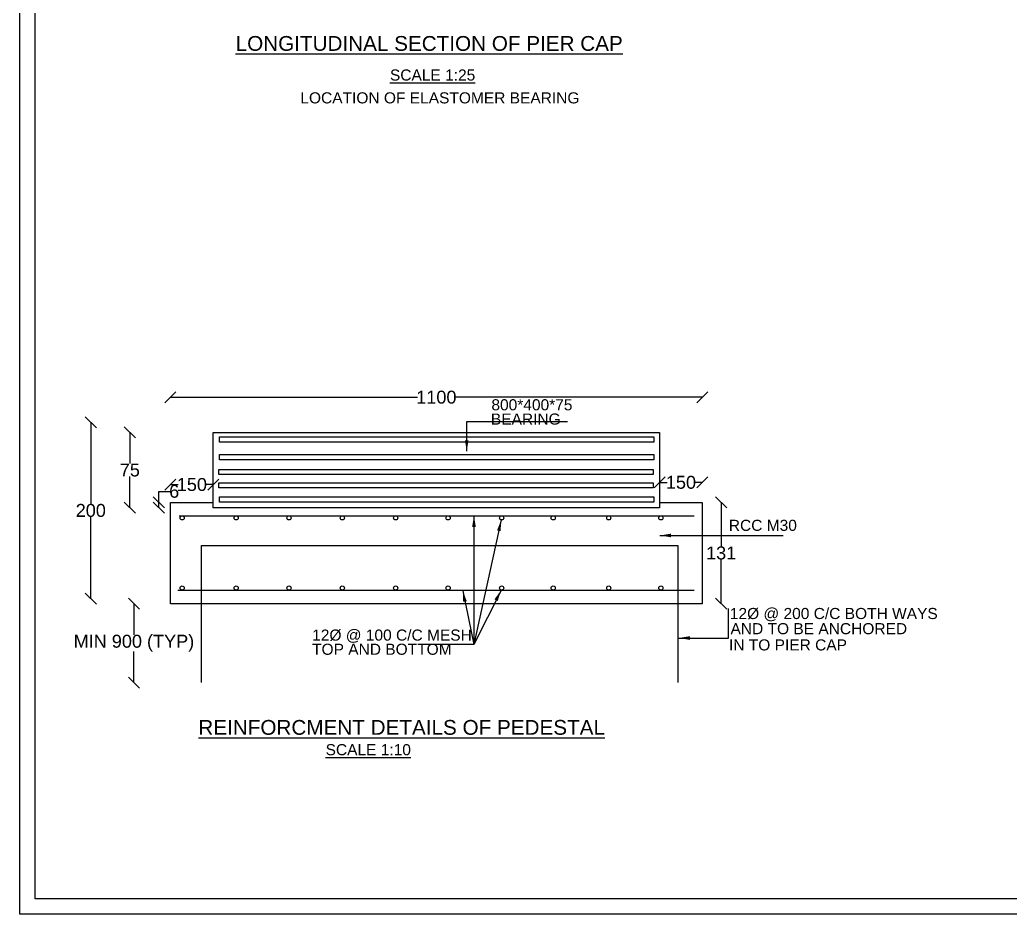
# Model space of a CAD drawing. Header units: millimetres. Extents: x 5124 to 3058113, y 2311 to 46106170.
# Drawn here: x 2990704 to 3017472, y 46057752 to 46081930 of the extents above; entities that cross this region are included whole.
import ezdxf

# ---------------------------------------------------------------- set-up
doc = ezdxf.new("R2010")
doc.units = ezdxf.units.MM
doc.header["$MEASUREMENT"] = 0
for name, color, linetype in [('DIMENSION', 7, 'Continuous'), ('DRAWING', 7, 'Continuous'), ('TEXT', 7, 'Continuous')]:
    doc.layers.add(name, color=color, linetype=linetype)
doc.styles.get("Standard").update_dxf_attribs({"font": 'arial.ttf'})
doc.dimstyles.get("Standard").update_dxf_attribs({"dimtxt": 350, "dimasz": 300, "dimexe": 0.18, "dimexo": 0.0625, "dimgap": 0.09, "dimtad": 0, "dimtih": 1, "dimtoh": 1, "dimdec": 0, "dimzin": 0, "dimdsep": 46, "dimtxsty": 'Standard', "dimblk": 'OBLIQUE', "dimcen": 0.09, "dimse1": 1, "dimse2": 1, "dimadec": 0, "dimazin": 0, "dimtfac": 1, "dimtdec": 0, "dimtofl": 0, "dimtmove": 0, "dimatfit": 3, "dimfxl": 1, "dimtolj": 1, "dimtzin": 0, "dimarcsym": 0})

# ---------------------------------------------------------------- blocks, each defined once
blk = doc.blocks.new('_Oblique')
at = {"color": 0, "linetype": 'ByBlock', "lineweight": -2}
blk.add_line((-0.5, -0.5), (0.5, 0.5), dxfattribs=at)
blk = doc.blocks.new('*D43')
at = {"layer": 'Defpoints', "color": 0, "transparency": 16777216}
for p in [(3009149, 46071727), (2994775, 46068883), (3009149, 46068883)]:
    blk.add_point(p, dxfattribs=at)
at = {"layer": 'DIMENSION', "color": 0, "lineweight": -2, "transparency": 16777216}
for p, q in [((2994775, 46071727), (3001456, 46071727)), ((3009149, 46071727), (3002468, 46071727))]:
    blk.add_line(p, q, dxfattribs=at)
at = {"layer": 'DIMENSION', "color": 0, "lineweight": -2, "transparency": 16777216, "xscale": 300, "yscale": 300, "zscale": 300, "rotation": 180}
blk.add_blockref('_Oblique', (2994775, 46071727), dxfattribs=at)
at = {"layer": 'DIMENSION', "color": 0, "lineweight": -2, "transparency": 16777216, "xscale": 300, "yscale": 300, "zscale": 300}
blk.add_blockref('_Oblique', (3009149, 46071727), dxfattribs=at)
at = {"layer": 'DIMENSION', "color": 0, "transparency": 16777216, "insert": (3001962, 46071727), "char_height": 350, "attachment_point": 5}
blk.add_mtext('\\A1;1100', dxfattribs=at)
blk = doc.blocks.new('*D44')
at = {"layer": 'Defpoints', "color": 0, "transparency": 16777216}
for p in [(3009149, 46069425), (3007997, 46068883), (3009149, 46068883)]:
    blk.add_point(p, dxfattribs=at)
at = {"layer": 'DIMENSION', "color": 0, "lineweight": -2, "transparency": 16777216}
for p, q in [((3007997, 46069425), (3008203, 46069425)), ((3009149, 46069425), (3008943, 46069425))]:
    blk.add_line(p, q, dxfattribs=at)
at = {"layer": 'DIMENSION', "color": 0, "lineweight": -2, "transparency": 16777216, "xscale": 300, "yscale": 300, "zscale": 300, "rotation": 180}
blk.add_blockref('_Oblique', (3007997, 46069425), dxfattribs=at)
at = {"layer": 'DIMENSION', "color": 0, "lineweight": -2, "transparency": 16777216, "xscale": 300, "yscale": 300, "zscale": 300}
blk.add_blockref('_Oblique', (3009149, 46069425), dxfattribs=at)
at = {"layer": 'DIMENSION', "color": 0, "transparency": 16777216, "insert": (3008573, 46069425), "char_height": 350, "attachment_point": 5}
blk.add_mtext('\\A1;150', dxfattribs=at)
blk = doc.blocks.new('*D45')
at = {"layer": 'Defpoints', "color": 0, "transparency": 16777216}
for p in [(3009149, 46068883), (3009659, 46068883), (3009149, 46066146)]:
    blk.add_point(p, dxfattribs=at)
at = {"layer": 'DIMENSION', "color": 0, "lineweight": -2, "transparency": 16777216}
for p, q in [((3009659, 46068883), (3009659, 46067693)), ((3009659, 46066146), (3009659, 46067336))]:
    blk.add_line(p, q, dxfattribs=at)
at = {"layer": 'DIMENSION', "color": 0, "lineweight": -2, "transparency": 16777216, "xscale": 300, "yscale": 300, "zscale": 300}
for p, rotation in [((3009659, 46068883), 90), ((3009659, 46066146), 270)]:
    blk.add_blockref('_Oblique', p, dxfattribs=dict(at, rotation=rotation))
at = {"layer": 'DIMENSION', "color": 0, "transparency": 16777216, "insert": (3009659, 46067514), "char_height": 350, "attachment_point": 5}
blk.add_mtext('\\A1;131', dxfattribs=at)
blk = doc.blocks.new('*D46')
at = {"layer": 'Defpoints', "color": 0, "transparency": 16777216}
for p in [(2995932, 46069365), (2994775, 46068883), (2995932, 46068883)]:
    blk.add_point(p, dxfattribs=at)
at = {"layer": 'DIMENSION', "color": 0, "lineweight": -2, "transparency": 16777216}
for p, q in [((2994775, 46069365), (2994984, 46069365)), ((2995932, 46069365), (2995723, 46069365))]:
    blk.add_line(p, q, dxfattribs=at)
at = {"layer": 'DIMENSION', "color": 0, "lineweight": -2, "transparency": 16777216, "xscale": 300, "yscale": 300, "zscale": 300, "rotation": 180}
blk.add_blockref('_Oblique', (2994775, 46069365), dxfattribs=at)
at = {"layer": 'DIMENSION', "color": 0, "lineweight": -2, "transparency": 16777216, "xscale": 300, "yscale": 300, "zscale": 300}
blk.add_blockref('_Oblique', (2995932, 46069365), dxfattribs=at)
at = {"layer": 'DIMENSION', "color": 0, "transparency": 16777216, "insert": (2995354, 46069365), "char_height": 350, "attachment_point": 5}
blk.add_mtext('\\A1;150', dxfattribs=at)
blk = doc.blocks.new('*D47')
at = {"layer": 'Defpoints', "color": 0, "transparency": 16777216}
for p in [(2994461, 46068883), (2995932, 46068883), (2995932, 46068739)]:
    blk.add_point(p, dxfattribs=at)
at = {"layer": 'DIMENSION', "color": 0, "lineweight": -2, "transparency": 16777216}
for p, q in [((2994461, 46068883), (2994461, 46069183)), ((2994461, 46069183), (2994761, 46069183)), ((2994461, 46068739), (2994461, 46068883))]:
    blk.add_line(p, q, dxfattribs=at)
at = {"layer": 'DIMENSION', "color": 0, "lineweight": -2, "transparency": 16777216, "xscale": 300, "yscale": 300, "zscale": 300}
for p, rotation in [((2994461, 46068883), 90), ((2994461, 46068739), 270)]:
    blk.add_blockref('_Oblique', p, dxfattribs=dict(at, rotation=rotation))
at = {"layer": 'DIMENSION', "color": 0, "transparency": 16777216, "insert": (2994877, 46069183), "char_height": 350, "attachment_point": 5}
blk.add_mtext('\\A1;6', dxfattribs=at)
blk = doc.blocks.new('*D48')
at = {"layer": 'Defpoints', "color": 0, "transparency": 16777216}
for p in [(2993678, 46070777), (2995932, 46070777), (2995932, 46068739)]:
    blk.add_point(p, dxfattribs=at)
at = {"layer": 'DIMENSION', "color": 0, "lineweight": -2, "transparency": 16777216}
for p, q in [((2993678, 46070777), (2993678, 46069936)), ((2993678, 46068739), (2993678, 46069580))]:
    blk.add_line(p, q, dxfattribs=at)
at = {"layer": 'DIMENSION', "color": 0, "lineweight": -2, "transparency": 16777216, "xscale": 300, "yscale": 300, "zscale": 300}
for p, rotation in [((2993678, 46070777), 90), ((2993678, 46068739), 270)]:
    blk.add_blockref('_Oblique', p, dxfattribs=dict(at, rotation=rotation))
at = {"layer": 'DIMENSION', "color": 0, "transparency": 16777216, "insert": (2993678, 46069758), "char_height": 350, "attachment_point": 5}
blk.add_mtext('\\A1;75', dxfattribs=at)
blk = doc.blocks.new('*D49')
at = {"layer": 'Defpoints', "color": 0, "transparency": 16777216}
for p in [(2992894, 46071050), (2992622, 46066281), (2992855, 46066281)]:
    blk.add_point(p, dxfattribs=at)
at = {"layer": 'DIMENSION', "color": 0, "lineweight": -2, "transparency": 16777216}
for p, q in [((2992622, 46071050), (2992622, 46068844)), ((2992622, 46066281), (2992622, 46068487))]:
    blk.add_line(p, q, dxfattribs=at)
at = {"layer": 'DIMENSION', "color": 0, "lineweight": -2, "transparency": 16777216, "xscale": 300, "yscale": 300, "zscale": 300}
for p, rotation in [((2992622, 46071050), 90), ((2992622, 46066281), 270)]:
    blk.add_blockref('_Oblique', p, dxfattribs=dict(at, rotation=rotation))
at = {"layer": 'DIMENSION', "color": 0, "transparency": 16777216, "insert": (2992622, 46068665), "char_height": 350, "attachment_point": 5}
blk.add_mtext('\\A1;200', dxfattribs=at)
blk = doc.blocks.new('*D50')
at = {"layer": 'Defpoints', "color": 0, "transparency": 16777216}
for p in [(2994775, 46066146), (2993788, 46064011), (2995616, 46064011)]:
    blk.add_point(p, dxfattribs=at)
at = {"layer": 'DIMENSION', "color": 0, "lineweight": -2, "transparency": 16777216}
for p, q in [((2993788, 46066146), (2993788, 46065308)), ((2993788, 46064011), (2993788, 46064849))]:
    blk.add_line(p, q, dxfattribs=at)
at = {"layer": 'DIMENSION', "color": 0, "lineweight": -2, "transparency": 16777216, "xscale": 300, "yscale": 300, "zscale": 300}
for p, rotation in [((2993788, 46066146), 90), ((2993788, 46064011), 270)]:
    blk.add_blockref('_Oblique', p, dxfattribs=dict(at, rotation=rotation))
at = {"layer": 'DIMENSION', "color": 0, "transparency": 16777216, "insert": (2993788, 46065078), "char_height": 350, "attachment_point": 5}
blk.add_mtext('\\A1;MIN 900 (TYP)', dxfattribs=at)

msp = doc.modelspace()

# ---------------------------------------------------------------- linework, layer by layer
at = {"layer": 'DRAWING'}
for p, q in [((2995616.2, 46067720.4), (3008485.1, 46067720.4)), ((2995616.2, 46064010.8), (2995616.2, 46067720.4)), ((3008485.1, 46067720.4), (3008485.1, 46064010.8))]:
    msp.add_line(p, q, dxfattribs=at)
for points in [[(2990703.7, 46106169.8), (3057362.7, 46106169.8), (3057362.7, 46057751.5), (2990703.7, 46057751.5)], [(2991120.7, 46105752.8), (3056945.6, 46105752.8), (3056945.6, 46058168.6), (2991120.7, 46058168.6)], [(2995931.9, 46070776.9), (3007997.2, 46070776.9), (3007997.2, 46068738.8), (2995931.9, 46068738.8)], [(2996097.1, 46070656.8), (3007836.9, 46070656.8), (3007836.9, 46070516.7), (2996097.1, 46070516.7)], [(2996097.1, 46070176.6), (3007836.9, 46070176.6), (3007836.9, 46070036.4), (2996097.1, 46070036.4)], [(2996086.1, 46069777), (3007826, 46069777), (3007826, 46069636.8), (2996086.1, 46069636.8)], [(2996086.1, 46069415.2), (3007826, 46069415.2), (3007826, 46069275), (2996086.1, 46069275)], [(2996104.3, 46069031.5), (3007844.2, 46069031.5), (3007844.2, 46068891.4), (2996104.3, 46068891.4)]]:
    msp.add_lwpolyline(points, close=True, dxfattribs=at)
for points in [[(3007997.2, 46068883), (3009148.9, 46068883), (3009148.9, 46066145.8), (2994775.1, 46066145.8), (2994775.1, 46068883), (2995931.9, 46068883)], [(2995008.7, 46068522.9), (3008929.6, 46068522.9)], [(2994972.3, 46066512.5), (3008926.5, 46066512.5)]]:
    msp.add_lwpolyline(points, dxfattribs=at)
for centre in [(2995091.9, 46068465.6), (2996551.3, 46068465.6), (2997977.7, 46068465.6), (2999419.9, 46068465.6), (3000862.1, 46068465.6), (3002279.8, 46068465.6), (3003726.6, 46068465.6), (3005121, 46068465.6), (3006621.7, 46068465.6), (3008030.6, 46068465.6), (2995091.9, 46066568.3), (2996551.3, 46066568.3), (2997977.7, 46066568.3), (2999419.9, 46066568.3), (3000862.1, 46066568.3), (3002279.8, 46066568.3), (3003726.6, 46066568.3), (3005121, 46066568.3), (3006621.7, 46066568.3), (3008030.6, 46066568.3)]:
    msp.add_circle(centre, 55.9, dxfattribs=at)
at = {"layer": 'TEXT'}
msp.add_lwpolyline([(3002978.7, 46065046.1), (3001495.6, 46065046.1)], dxfattribs=at)

# ---------------------------------------------------------------- texts
for s, height, p in [('%%ULONGITUDINAL SECTION OF PIER CAP', 400, (2996537.6, 46081091.5)), ('%%USCALE 1:25', 300, (3000707.6, 46080287.6)), ('LOCATION OF ELASTOMER BEARING', 300, (2998286.4, 46079670.3)), ('800*400*75', 300, (3003450, 46071372.7)), ('BEARING  ', 300, (3003436, 46070986.9)), (' RCC M30', 300, (3009750.6, 46068114)), ('12Ø @ 200 C/C BOTH WAYS', 300, (3009895, 46065730.5)), ('AND TO BE ANCHORED', 300, (3009912.8, 46065320.1)), ('12Ø @ 100 C/C MESH', 300, (2998605.8, 46065147.1)), ('TOP AND BOTTOM', 300, (2998602.8, 46064764)), ('IN TO PIER CAP', 300, (3009870.9, 46064881.4)), ('%%UREINFORCMENT DETAILS OF PEDESTAL', 400, (2995529.8, 46062601.6)), ('%%USCALE 1:10', 300, (2998968.5, 46062048.6))]:
    msp.add_text(s, height=height, dxfattribs=at).set_placement(p)

# ---------------------------------------------------------------- dimensions: what is measured, and where the dimension line sits
at = {"layer": 'DIMENSION'}
dim = msp.add_aligned_dim(p1=(2994775.1, 46068883), p2=(3009148.9, 46068883), distance=2844.2, text='1100', dimstyle='Standard', dxfattribs=at)
dim.commit()
dim.dimension.update_dxf_attribs({"geometry": '*D43', "text_midpoint": (3001962, 46071727.2)})
for base, p1, p2, text, picture, middle in [((2992621.8, 46066280.8), (2992893.6, 46071049.8), (2992854.9, 46066280.8), '200', '*D49', (2992621.8, 46068665.3)), ((2993677.6, 46070776.9), (2995931.9, 46068738.8), (2995931.9, 46070776.9), '75', '*D48', (2993677.6, 46069757.9)), ((2994461, 46068883), (2995931.9, 46068738.8), (2995931.9, 46068883), '6', '*D47', (2994876.8, 46069183)), ((3009658.8, 46068883), (3009148.9, 46066145.8), (3009148.9, 46068883), '131', '*D45', (3009658.8, 46067514.4)), ((2993788, 46064010.8), (2994775.1, 46066145.8), (2995616.2, 46064010.8), 'MIN 900 (TYP)', '*D50', (2993788, 46065078.3))]:
    dim = msp.add_linear_dim(base=base, p1=p1, p2=p2, angle=90, text=text, dimstyle='Standard', dxfattribs=at)
    dim.commit()
    dim.dimension.update_dxf_attribs({"geometry": picture, "text_midpoint": middle})
for base, p1, p2, picture, middle in [((2995931.9, 46069364.7), (2994775.1, 46068883), (2995931.9, 46068883), '*D46', (2995353.5, 46069364.7)), ((3009148.9, 46069425), (3007997.2, 46068883), (3009148.9, 46068883), '*D44', (3008573, 46069425))]:
    dim = msp.add_linear_dim(base=base, p1=p1, p2=p2, text='150', dimstyle='Standard', dxfattribs=at)
    dim.commit()
    dim.dimension.update_dxf_attribs({"geometry": picture, "text_midpoint": middle})

# ---------------------------------------------------------------- leaders
at = {"layer": 'TEXT'}
for points in [[(3002783.3, 46070265.9), (3002783.3, 46071071.3), (3005509.6, 46071071.3)], [(3002978.7, 46068522.9), (3002978.7, 46065046.1)], [(3003714.7, 46068411), (3002978.7, 46065046.1)], [(3008005.8, 46067989.9), (3011336.3, 46067989.9)], [(3002674.7, 46066497.2), (3002978.7, 46065046.1)], [(3003709.9, 46066506.7), (3002978.7, 46065046.1)], [(3008514.8, 46065217), (3009856.3, 46065217), (3009856.3, 46066011.3)]]:
    msp.add_leader(points, dimstyle='Standard', override={"dimgap": 0.09, "dimtad": 0}, dxfattribs=at)

doc.saveas('drawing.dxf')
